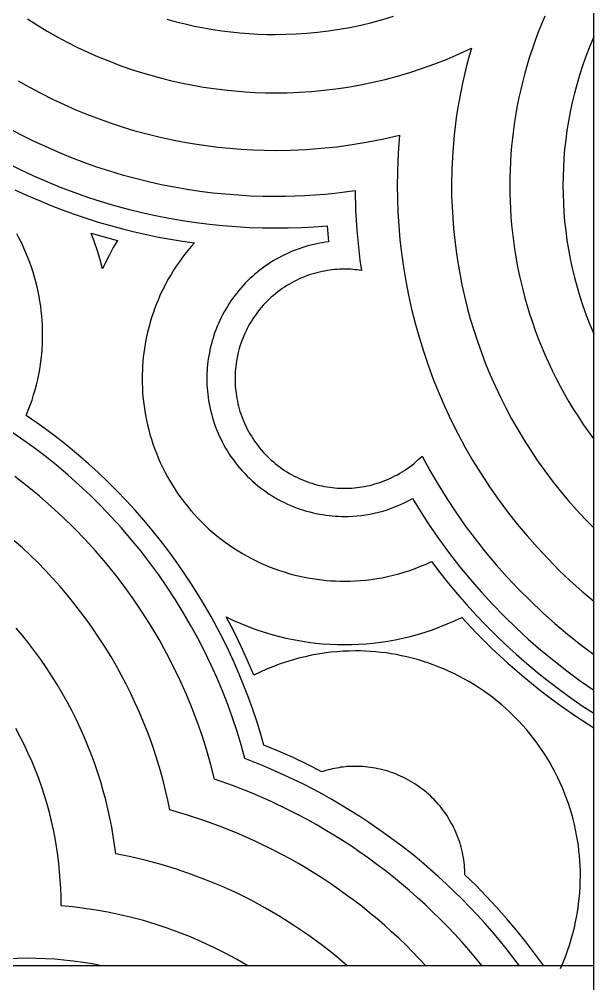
# Model space of a CAD drawing. Header units: millimetres. Extents: x -868 to 332, y 638 to 938.
# Drawn here: x -258.2 to -190, y 705.7 to 820.2 of the extents above; entities that cross this region are included whole.
import ezdxf

# ---------------------------------------------------------------- set-up
doc = ezdxf.new("R2010")
doc.units = ezdxf.units.MM
doc.header["$MEASUREMENT"] = 0
doc.layers.add('Default', color=18, linetype='Continuous', true_color=0x000000)
doc.layers.add('DOT', color=20, linetype='Continuous', true_color=0xff4b00)

msp = doc.modelspace()

# ---------------------------------------------------------------- linework, layer by layer
at = {"layer": 'Default'}
for points in [[(-190.01, 655.86), (-190.01, 915.86)], [(-190.01, 707.86), (-850.01, 707.86)]]:
    msp.add_lwpolyline(points, dxfattribs=at)
at = {"layer": 'DOT'}
for points in [[(-240.69, 820.18), (-239.6, 819.88), (-238.51, 819.61), (-237.41, 819.37), (-236.32, 819.15), (-235.24, 818.97), (-234.16, 818.81), (-233.08, 818.67), (-232.01, 818.56), (-230.94, 818.48), (-229.89, 818.42), (-228.84, 818.38), (-227.8, 818.37), (-226.56, 818.39), (-225.32, 818.44), (-224.06, 818.52), (-222.8, 818.64), (-221.52, 818.79), (-220.24, 818.98), (-218.95, 819.21), (-217.66, 819.48), (-216.37, 819.79), (-215.07, 820.13), (-213.78, 820.52)], [(-195.82, 820.54), (-196.22, 819.58), (-196.6, 818.63), (-196.96, 817.66), (-197.3, 816.7), (-197.62, 815.73), (-197.91, 814.76), (-198.19, 813.79), (-198.45, 812.82), (-198.68, 811.85), (-198.89, 810.89), (-199.09, 809.92), (-199.26, 808.96), (-199.42, 808), (-199.55, 807.04), (-199.67, 806.08), (-199.77, 805.13), (-199.84, 804.19), (-199.91, 803.25), (-199.95, 802.31), (-199.97, 801.38), (-199.98, 800.46), (-199.97, 799.54), (-199.95, 798.61), (-199.91, 797.68), (-199.84, 796.74), (-199.77, 795.79), (-199.67, 794.84), (-199.55, 793.89), (-199.42, 792.93), (-199.26, 791.97), (-199.09, 791.01), (-198.89, 790.04), (-198.68, 789.07), (-198.45, 788.1), (-198.19, 787.13), (-197.91, 786.16), (-197.62, 785.2), (-197.3, 784.23), (-196.96, 783.26), (-196.6, 782.3), (-196.22, 781.34), (-195.82, 780.39), (-195.39, 779.44), (-194.95, 778.49), (-194.48, 777.55), (-194, 776.62), (-193.49, 775.7), (-192.96, 774.78), (-192.41, 773.88), (-191.84, 772.98), (-191.25, 772.09), (-190.64, 771.21), (-190.01, 770.35)], [(-257.23, 820.21), (-256.07, 819.47), (-254.9, 818.77), (-253.71, 818.09), (-252.51, 817.45), (-251.29, 816.84), (-250.07, 816.27), (-248.84, 815.73), (-247.6, 815.22), (-246.35, 814.74), (-245.11, 814.3), (-243.85, 813.89), (-242.6, 813.52), (-241.34, 813.17), (-240.09, 812.86), (-238.84, 812.59), (-237.59, 812.34), (-236.34, 812.12), (-235.1, 811.94), (-233.86, 811.78), (-232.63, 811.66), (-231.41, 811.56), (-230.19, 811.49), (-228.99, 811.45), (-227.8, 811.44), (-226.39, 811.46), (-224.97, 811.51), (-223.54, 811.61), (-222.1, 811.74), (-220.65, 811.92), (-219.19, 812.13), (-217.72, 812.39), (-216.25, 812.69), (-214.78, 813.04), (-213.3, 813.43), (-211.83, 813.86), (-210.36, 814.35), (-208.89, 814.87), (-207.43, 815.44), (-205.98, 816.06), (-204.54, 816.73)], [(-190.01, 818.07), (-190.48, 816.97), (-190.9, 815.86), (-191.3, 814.75), (-191.66, 813.64), (-192, 812.53), (-192.3, 811.41), (-192.57, 810.29), (-192.81, 809.18), (-193.02, 808.07), (-193.19, 806.96), (-193.34, 805.86), (-193.47, 804.77), (-193.56, 803.68), (-193.62, 802.6), (-193.66, 801.53), (-193.68, 800.46), (-193.66, 799.4), (-193.62, 798.33), (-193.56, 797.25), (-193.47, 796.16), (-193.34, 795.06), (-193.19, 793.96), (-193.02, 792.86), (-192.81, 791.75), (-192.57, 790.63), (-192.3, 789.52), (-192, 788.4), (-191.66, 787.29), (-191.3, 786.17), (-190.9, 785.06), (-190.48, 783.96), (-190.01, 782.86)], [(-204.54, 816.73), (-204.83, 815.69), (-205.11, 814.66), (-205.36, 813.63), (-205.59, 812.59), (-205.81, 811.56), (-206, 810.53), (-206.17, 809.51), (-206.33, 808.48), (-206.46, 807.46), (-206.58, 806.45), (-206.68, 805.44), (-206.75, 804.43), (-206.86, 802.43), (-206.89, 800.46), (-206.88, 799.19), (-206.83, 797.9), (-206.76, 796.6), (-206.66, 795.3), (-206.52, 793.98), (-206.36, 792.66), (-206.16, 791.33), (-205.93, 790), (-205.66, 788.66), (-205.37, 787.32), (-205.03, 785.98), (-204.67, 784.64), (-204.26, 783.3), (-203.83, 781.96), (-203.35, 780.63), (-202.85, 779.3), (-202.3, 777.97), (-201.72, 776.66), (-201.1, 775.35), (-200.45, 774.05), (-199.77, 772.77), (-199.04, 771.5), (-198.29, 770.24), (-197.5, 769), (-196.67, 767.78), (-195.82, 766.58), (-194.93, 765.39), (-194, 764.23), (-193.05, 763.09), (-192.07, 761.97), (-191.06, 760.88), (-190.01, 759.82)], [(-258.34, 812.87), (-256.99, 812.11), (-255.64, 811.39), (-254.27, 810.7), (-252.89, 810.05), (-251.51, 809.44), (-250.11, 808.87), (-248.71, 808.34), (-247.3, 807.84), (-245.89, 807.38), (-244.48, 806.95), (-243.06, 806.57), (-241.65, 806.22), (-240.24, 805.9), (-238.83, 805.63), (-237.42, 805.38), (-236.02, 805.18), (-234.63, 805), (-233.24, 804.86), (-231.87, 804.75), (-230.5, 804.67), (-229.14, 804.63), (-227.8, 804.61), (-226.01, 804.64), (-224.2, 804.72), (-222.37, 804.86), (-220.53, 805.05), (-218.68, 805.3), (-216.81, 805.62), (-214.94, 805.99), (-213.06, 806.43)], [(-259.62, 807.34), (-258.14, 806.55), (-256.65, 805.8), (-255.15, 805.1), (-253.64, 804.43), (-252.12, 803.81), (-250.59, 803.22), (-249.05, 802.68), (-247.52, 802.18), (-245.98, 801.72), (-244.43, 801.3), (-242.89, 800.92), (-241.35, 800.57), (-239.82, 800.27), (-238.29, 800.01), (-236.76, 799.78), (-235.24, 799.59), (-233.73, 799.44), (-232.23, 799.32), (-230.74, 799.23), (-229.26, 799.18), (-227.8, 799.17), (-226.64, 799.18), (-225.47, 799.21), (-224.3, 799.26), (-223.12, 799.33), (-221.94, 799.43), (-220.74, 799.55), (-219.55, 799.68), (-218.35, 799.85)], [(-213.06, 806.43), (-213.19, 804.92), (-213.27, 803.42), (-213.33, 801.94), (-213.34, 800.46), (-213.32, 798.88), (-213.26, 797.28), (-213.16, 795.66), (-213.02, 794.04), (-212.83, 792.4), (-212.6, 790.76), (-212.32, 789.1), (-212, 787.44), (-211.63, 785.78), (-211.21, 784.12), (-210.75, 782.45), (-210.23, 780.79), (-209.67, 779.13), (-209.06, 777.47), (-208.4, 775.83), (-207.69, 774.19), (-206.92, 772.57), (-206.11, 770.96), (-205.26, 769.37), (-204.35, 767.79), (-203.39, 766.24), (-202.39, 764.71), (-201.34, 763.21), (-200.25, 761.73), (-199.11, 760.28), (-197.93, 758.87), (-196.7, 757.48), (-195.44, 756.14), (-194.14, 754.82), (-192.8, 753.55), (-191.42, 752.32), (-190.01, 751.13)], [(-259.68, 803.12), (-258.12, 802.34), (-256.54, 801.6), (-254.95, 800.91), (-253.35, 800.26), (-251.74, 799.65), (-250.13, 799.08), (-248.51, 798.56), (-246.9, 798.08), (-245.28, 797.64), (-243.66, 797.24), (-242.04, 796.88), (-240.43, 796.57), (-238.82, 796.29), (-237.22, 796.05), (-235.62, 795.85), (-234.03, 795.69), (-232.46, 795.57), (-230.89, 795.48), (-229.34, 795.43), (-227.8, 795.41), (-226.28, 795.43), (-224.75, 795.48), (-223.21, 795.56), (-221.66, 795.68)], [(-258.74, 799.95), (-257.34, 799.3), (-255.94, 798.69), (-254.53, 798.11), (-253.11, 797.56), (-251.69, 797.05), (-250.26, 796.56), (-248.83, 796.11), (-247.4, 795.69), (-245.97, 795.31), (-244.54, 794.95), (-243.11, 794.63), (-241.69, 794.33), (-240.26, 794.07), (-238.84, 793.83), (-237.43, 793.63)], [(-218.35, 799.85), (-218.29, 797.52), (-218.14, 795.16), (-217.92, 792.77), (-217.77, 791.57), (-217.6, 790.37)], [(-221.66, 795.68), (-221.51, 793.75)], [(-257.38, 773.17), (-257.14, 773.77), (-256.91, 774.37), (-256.7, 774.98), (-256.51, 775.59), (-256.33, 776.2), (-256.17, 776.81), (-256.03, 777.41), (-255.9, 778.02), (-255.79, 778.63), (-255.7, 779.23), (-255.62, 779.83), (-255.55, 780.43), (-255.5, 781.02), (-255.47, 781.61), (-255.45, 782.2), (-255.44, 782.78), (-255.45, 783.33), (-255.47, 783.88), (-255.5, 784.44), (-255.54, 785), (-255.6, 785.57), (-255.67, 786.14), (-255.76, 786.71), (-255.86, 787.28), (-255.97, 787.86), (-256.1, 788.44), (-256.24, 789.01), (-256.4, 789.59), (-256.57, 790.17), (-256.76, 790.75), (-256.96, 791.32), (-257.18, 791.89), (-257.42, 792.46), (-257.66, 793.03), (-257.93, 793.59), (-258.21, 794.15), (-258.5, 794.71)], [(-249.69, 794.8), (-248.13, 794.34), (-246.57, 793.91)], [(-248.34, 790.54), (-248.62, 791.61), (-248.94, 792.68), (-249.3, 793.74), (-249.69, 794.8)], [(-246.57, 793.91), (-247.05, 793.08), (-247.51, 792.24), (-247.94, 791.4), (-248.34, 790.54)], [(-237.43, 793.63), (-237.81, 793.19), (-238.19, 792.74), (-238.55, 792.29), (-238.9, 791.83), (-239.24, 791.36), (-239.57, 790.88), (-239.89, 790.4), (-240.19, 789.9), (-240.48, 789.41), (-240.76, 788.91), (-241.02, 788.4), (-241.27, 787.89), (-241.51, 787.38), (-241.74, 786.86), (-241.95, 786.34), (-242.15, 785.82), (-242.33, 785.3), (-242.51, 784.77), (-242.66, 784.25), (-242.81, 783.72), (-242.95, 783.19), (-243.07, 782.67), (-243.18, 782.14), (-243.27, 781.62), (-243.36, 781.1), (-243.43, 780.58), (-243.49, 780.06), (-243.54, 779.55), (-243.58, 779.04), (-243.6, 778.53), (-243.62, 778.02), (-243.63, 777.52), (-243.62, 776.99), (-243.6, 776.45), (-243.57, 775.91), (-243.53, 775.36), (-243.47, 774.81), (-243.4, 774.26), (-243.32, 773.71), (-243.22, 773.15), (-243.11, 772.59), (-242.99, 772.03), (-242.85, 771.47), (-242.7, 770.91), (-242.53, 770.35), (-242.35, 769.79), (-242.15, 769.23), (-241.94, 768.68), (-241.71, 768.12), (-241.47, 767.57), (-241.21, 767.03), (-240.94, 766.49), (-240.66, 765.95), (-240.35, 765.42), (-240.04, 764.89), (-239.71, 764.37), (-239.37, 763.86), (-239.01, 763.36), (-238.64, 762.86), (-238.25, 762.38), (-237.85, 761.9), (-237.44, 761.43), (-237.02, 760.98), (-236.59, 760.53), (-236.14, 760.1), (-235.69, 759.68), (-235.22, 759.27), (-234.74, 758.87), (-234.26, 758.48), (-233.76, 758.11), (-233.26, 757.76), (-232.75, 757.41), (-232.23, 757.08), (-231.7, 756.77), (-231.17, 756.47), (-230.63, 756.18), (-230.09, 755.91), (-229.55, 755.65), (-229, 755.41), (-228.44, 755.18), (-227.89, 754.97), (-227.33, 754.77), (-226.77, 754.59), (-226.21, 754.42), (-225.65, 754.27), (-225.09, 754.13), (-224.53, 754.01), (-223.97, 753.9), (-223.41, 753.8), (-222.86, 753.72), (-222.31, 753.65), (-221.76, 753.59), (-221.21, 753.55), (-220.67, 753.52), (-220.13, 753.5), (-219.6, 753.5), (-218.98, 753.5), (-218.35, 753.53), (-217.71, 753.57), (-217.07, 753.63), (-216.43, 753.71), (-215.78, 753.8), (-215.13, 753.91), (-214.48, 754.05), (-213.83, 754.2), (-213.17, 754.37), (-212.52, 754.56), (-211.86, 754.77), (-211.21, 755.01), (-210.57, 755.26), (-209.92, 755.53), (-209.28, 755.82)], [(-221.51, 793.75), (-221.85, 793.71), (-222.2, 793.66), (-222.55, 793.6), (-222.9, 793.53), (-223.25, 793.45), (-223.6, 793.37), (-223.95, 793.28), (-224.3, 793.17), (-224.65, 793.06), (-225, 792.95), (-225.35, 792.82), (-225.69, 792.69), (-226.04, 792.54), (-226.38, 792.39), (-226.72, 792.23), (-227.06, 792.06), (-227.4, 791.88), (-227.73, 791.7), (-228.06, 791.5), (-228.39, 791.3), (-228.71, 791.09), (-229.03, 790.87), (-229.34, 790.64), (-229.65, 790.41), (-229.95, 790.17), (-230.25, 789.92), (-230.54, 789.66), (-230.83, 789.4), (-231.1, 789.13), (-231.38, 788.85), (-231.64, 788.57), (-231.9, 788.28), (-232.15, 787.98), (-232.4, 787.68), (-232.64, 787.38), (-232.87, 787.06), (-233.09, 786.75), (-233.3, 786.43), (-233.51, 786.1), (-233.7, 785.78), (-233.89, 785.44), (-234.07, 785.11), (-234.25, 784.77), (-234.41, 784.43), (-234.56, 784.09), (-234.71, 783.74), (-234.85, 783.4), (-234.98, 783.05), (-235.1, 782.7), (-235.21, 782.35), (-235.32, 782), (-235.41, 781.65), (-235.5, 781.3), (-235.58, 780.95), (-235.65, 780.6), (-235.71, 780.25), (-235.77, 779.9), (-235.81, 779.56), (-235.85, 779.21), (-235.89, 778.87), (-235.91, 778.53), (-235.93, 778.19), (-235.94, 777.86), (-235.94, 777.52), (-235.94, 777.16), (-235.93, 776.79), (-235.9, 776.42), (-235.88, 776.05), (-235.84, 775.68), (-235.79, 775.3), (-235.73, 774.93), (-235.67, 774.55), (-235.59, 774.17), (-235.51, 773.79), (-235.41, 773.41), (-235.31, 773.03), (-235.2, 772.64), (-235.07, 772.26), (-234.94, 771.88), (-234.79, 771.51), (-234.64, 771.13), (-234.48, 770.76), (-234.3, 770.38), (-234.12, 770.02), (-233.92, 769.65), (-233.72, 769.29), (-233.5, 768.93), (-233.28, 768.58), (-233.04, 768.23), (-232.8, 767.89), (-232.55, 767.55), (-232.29, 767.22), (-232.02, 766.9), (-231.74, 766.58), (-231.45, 766.27), (-231.16, 765.97), (-230.85, 765.67), (-230.54, 765.38), (-230.22, 765.1), (-229.9, 764.83), (-229.57, 764.57), (-229.23, 764.32), (-228.89, 764.08), (-228.54, 763.84), (-228.19, 763.62), (-227.83, 763.4), (-227.47, 763.2), (-227.11, 763.01), (-226.74, 762.82), (-226.37, 762.65), (-225.99, 762.48), (-225.61, 762.33), (-225.24, 762.18), (-224.86, 762.05), (-224.48, 761.92), (-224.1, 761.81), (-223.71, 761.71), (-223.33, 761.61), (-222.95, 761.53), (-222.57, 761.45), (-222.19, 761.39), (-221.82, 761.33), (-221.44, 761.28), (-221.07, 761.25), (-220.7, 761.22), (-220.33, 761.2), (-219.96, 761.18), (-219.6, 761.18), (-219.11, 761.19), (-218.62, 761.21), (-218.12, 761.25), (-217.62, 761.3), (-217.11, 761.37), (-216.6, 761.46), (-216.09, 761.56), (-215.58, 761.68), (-215.06, 761.82), (-214.55, 761.98), (-214.04, 762.15), (-213.53, 762.35), (-213.03, 762.56), (-212.53, 762.79), (-212.03, 763.04), (-211.54, 763.3)], [(-217.6, 790.37), (-217.86, 790.4), (-218.11, 790.44), (-218.36, 790.46), (-218.61, 790.48), (-218.86, 790.5), (-219.11, 790.51), (-219.36, 790.52), (-219.6, 790.52), (-219.89, 790.52), (-220.18, 790.51), (-220.47, 790.49), (-220.77, 790.47), (-221.06, 790.44), (-221.36, 790.4), (-221.66, 790.36), (-221.96, 790.3), (-222.27, 790.25), (-222.57, 790.18), (-222.87, 790.1), (-223.18, 790.02), (-223.48, 789.93), (-223.78, 789.83), (-224.08, 789.72), (-224.38, 789.61), (-224.68, 789.49), (-224.98, 789.36), (-225.28, 789.22), (-225.57, 789.07), (-225.86, 788.91), (-226.15, 788.75), (-226.43, 788.58), (-226.71, 788.4), (-226.99, 788.22), (-227.26, 788.02), (-227.53, 787.82), (-227.79, 787.61), (-228.05, 787.4), (-228.3, 787.18), (-228.55, 786.95), (-228.79, 786.71), (-229.03, 786.47), (-229.25, 786.23), (-229.48, 785.97), (-229.69, 785.72), (-229.9, 785.45), (-230.1, 785.18), (-230.29, 784.91), (-230.48, 784.64), (-230.66, 784.36), (-230.83, 784.07), (-230.99, 783.78), (-231.15, 783.49), (-231.29, 783.2), (-231.43, 782.9), (-231.56, 782.61), (-231.69, 782.31), (-231.8, 782.01), (-231.91, 781.7), (-232.01, 781.4), (-232.1, 781.1), (-232.18, 780.8), (-232.26, 780.49), (-232.32, 780.19), (-232.38, 779.89), (-232.43, 779.59), (-232.48, 779.29), (-232.52, 778.99), (-232.55, 778.69), (-232.57, 778.39), (-232.59, 778.1), (-232.6, 777.81), (-232.6, 777.52), (-232.6, 777.23), (-232.59, 776.94), (-232.57, 776.65), (-232.55, 776.35), (-232.52, 776.06), (-232.48, 775.76), (-232.43, 775.46), (-232.38, 775.16), (-232.32, 774.85), (-232.26, 774.55), (-232.18, 774.25), (-232.1, 773.94), (-232.01, 773.64), (-231.91, 773.34), (-231.8, 773.04), (-231.69, 772.74), (-231.56, 772.44), (-231.43, 772.14), (-231.29, 771.84), (-231.15, 771.55), (-230.99, 771.26), (-230.83, 770.97), (-230.66, 770.69), (-230.48, 770.41), (-230.29, 770.13), (-230.1, 769.86), (-229.9, 769.59), (-229.69, 769.33), (-229.48, 769.07), (-229.25, 768.82), (-229.03, 768.57), (-228.79, 768.33), (-228.55, 768.09), (-228.3, 767.87), (-228.05, 767.64), (-227.79, 767.43), (-227.53, 767.22), (-227.26, 767.02), (-226.99, 766.83), (-226.71, 766.64), (-226.43, 766.46), (-226.15, 766.29), (-225.86, 766.13), (-225.57, 765.97), (-225.28, 765.83), (-224.98, 765.69), (-224.68, 765.56), (-224.38, 765.43), (-224.08, 765.32), (-223.78, 765.21), (-223.48, 765.11), (-223.18, 765.02), (-222.87, 764.94), (-222.57, 764.87), (-222.27, 764.8), (-221.96, 764.74), (-221.66, 764.69), (-221.36, 764.64), (-221.06, 764.6), (-220.77, 764.57), (-220.47, 764.55), (-220.18, 764.53), (-219.89, 764.53), (-219.6, 764.52), (-219.31, 764.53), (-219.02, 764.53), (-218.73, 764.55), (-218.43, 764.57), (-218.13, 764.61), (-217.83, 764.64), (-217.53, 764.69), (-217.23, 764.74), (-216.93, 764.8), (-216.62, 764.87), (-216.32, 764.94), (-216.02, 765.03), (-215.71, 765.12), (-215.41, 765.22), (-215.11, 765.32), (-214.81, 765.44), (-214.51, 765.56), (-214.21, 765.69), (-213.91, 765.83), (-213.62, 765.98), (-213.33, 766.13), (-213.04, 766.3), (-212.76, 766.47), (-212.47, 766.65), (-212.2, 766.83), (-211.93, 767.03), (-211.66, 767.23), (-211.39, 767.44), (-211.14, 767.65), (-210.88, 767.88), (-210.64, 768.11), (-210.39, 768.34)], [(-229.16, 734.05), (-229.57, 735.46), (-230.01, 736.87), (-230.49, 738.28), (-231, 739.68), (-231.54, 741.08), (-232.11, 742.47), (-232.71, 743.85), (-233.35, 745.23), (-234.02, 746.6), (-234.72, 747.96), (-235.45, 749.3), (-236.22, 750.64), (-237.02, 751.96), (-237.84, 753.26), (-238.7, 754.55), (-239.59, 755.83), (-240.51, 757.08), (-241.46, 758.32), (-242.43, 759.54), (-243.44, 760.74), (-244.47, 761.91), (-245.52, 763.06), (-246.61, 764.19), (-247.72, 765.3), (-248.85, 766.38), (-250.01, 767.43), (-251.18, 768.46), (-252.39, 769.46), (-253.61, 770.43), (-254.85, 771.37), (-256.11, 772.28), (-257.38, 773.17)], [(-231.42, 732.45), (-231.87, 734.06), (-232.36, 735.67), (-232.89, 737.28), (-233.47, 738.88), (-234.1, 740.47), (-234.76, 742.06), (-235.48, 743.63), (-236.23, 745.2), (-237.03, 746.75), (-237.87, 748.29), (-238.75, 749.8), (-239.68, 751.3), (-240.65, 752.78), (-241.66, 754.24), (-242.71, 755.68), (-243.79, 757.08), (-244.92, 758.46), (-246.09, 759.82), (-247.29, 761.14), (-248.52, 762.43), (-249.79, 763.69), (-251.1, 764.91), (-252.43, 766.1), (-253.79, 767.25), (-255.18, 768.36), (-256.6, 769.43), (-258.05, 770.47), (-259.51, 771.46)], [(-210.39, 768.34), (-209.47, 766.64), (-208.49, 764.97), (-207.46, 763.31), (-206.39, 761.68), (-205.26, 760.08), (-204.08, 758.51), (-202.86, 756.96), (-201.6, 755.45), (-200.28, 753.98), (-198.93, 752.54), (-197.54, 751.15), (-196.1, 749.79), (-194.63, 748.48), (-193.13, 747.21), (-191.59, 745.98), (-190.01, 744.8)], [(-235.03, 730.02), (-235.47, 731.7), (-235.95, 733.39), (-236.48, 735.06), (-237.06, 736.74), (-237.69, 738.41), (-238.37, 740.06), (-239.11, 741.71), (-239.89, 743.35), (-240.73, 744.97), (-241.61, 746.57), (-242.55, 748.15), (-243.53, 749.71), (-244.56, 751.24), (-245.64, 752.75), (-246.77, 754.22), (-247.94, 755.67), (-249.15, 757.08), (-250.4, 758.46), (-251.7, 759.8), (-253.04, 761.11), (-254.41, 762.37), (-255.82, 763.59), (-257.26, 764.77), (-258.73, 765.9)], [(-211.54, 763.3), (-210.51, 761.64), (-209.44, 760), (-208.32, 758.39), (-207.15, 756.8), (-205.94, 755.25), (-204.68, 753.72), (-203.38, 752.23), (-202.04, 750.77), (-200.66, 749.35), (-199.24, 747.97), (-197.78, 746.63), (-196.29, 745.33), (-194.77, 744.07), (-193.21, 742.85), (-191.63, 741.69), (-190.01, 740.56)], [(-240.33, 726.35), (-240.57, 727.51), (-240.84, 728.67), (-241.13, 729.83), (-241.45, 730.99), (-241.8, 732.14), (-242.17, 733.3), (-242.57, 734.46), (-243, 735.61), (-243.45, 736.75), (-243.93, 737.9), (-244.44, 739.03), (-244.97, 740.16), (-245.53, 741.28), (-246.11, 742.4), (-246.72, 743.5), (-247.36, 744.59), (-248.03, 745.67), (-248.72, 746.74), (-249.43, 747.8), (-250.17, 748.84), (-250.93, 749.87), (-251.72, 750.88), (-252.53, 751.87), (-253.36, 752.85), (-254.22, 753.81), (-255.1, 754.75), (-255.99, 755.67), (-256.91, 756.57), (-257.85, 757.45), (-258.81, 758.3)], [(-209.28, 755.82), (-208.28, 754.51), (-207.24, 753.22), (-206.18, 751.94), (-205.08, 750.7), (-203.96, 749.47), (-202.81, 748.27), (-201.64, 747.1), (-200.44, 745.95), (-199.21, 744.83), (-197.96, 743.74), (-196.69, 742.67), (-195.39, 741.64), (-194.08, 740.64), (-192.74, 739.66), (-191.39, 738.72), (-190.01, 737.82)], [(-233.64, 749.27), (-232.78, 748.85), (-231.9, 748.47), (-231.02, 748.11), (-230.14, 747.78), (-229.25, 747.48), (-228.36, 747.21), (-227.47, 746.97), (-226.58, 746.75), (-225.69, 746.56), (-224.8, 746.4), (-223.92, 746.27), (-223.04, 746.16), (-222.17, 746.07), (-221.31, 746.01), (-220.45, 745.98), (-219.6, 745.97), (-218.76, 745.98), (-217.91, 746.01), (-217.05, 746.07), (-216.19, 746.15), (-215.32, 746.26), (-214.45, 746.39), (-213.57, 746.55), (-212.69, 746.73), (-211.81, 746.95), (-210.93, 747.18), (-210.04, 747.45), (-209.16, 747.74), (-208.29, 748.07), (-207.42, 748.42), (-206.55, 748.79), (-205.69, 749.2)], [(-230.36, 742.34), (-231.1, 744.09), (-231.9, 745.83), (-232.75, 747.56), (-233.64, 749.27)], [(-205.69, 749.2), (-203.93, 747.33), (-202.1, 745.52), (-200.21, 743.78), (-198.27, 742.1), (-196.28, 740.49), (-194.23, 738.95), (-192.14, 737.48), (-190.01, 736.09)], [(-246.75, 721.14), (-246.89, 722.2), (-247.05, 723.26), (-247.24, 724.33), (-247.45, 725.4), (-247.69, 726.48), (-247.95, 727.55), (-248.24, 728.62), (-248.55, 729.7), (-248.89, 730.77), (-249.25, 731.84), (-249.64, 732.91), (-250.06, 733.97), (-250.5, 735.03), (-250.97, 736.08), (-251.47, 737.13), (-251.99, 738.17), (-252.54, 739.2), (-253.11, 740.22), (-253.71, 741.23), (-254.33, 742.23), (-254.98, 743.21), (-255.65, 744.19), (-256.35, 745.14), (-257.07, 746.09), (-257.81, 747.01), (-258.58, 747.92)], [(-193.95, 707.56), (-193.66, 708.24), (-193.38, 708.93), (-193.13, 709.62), (-192.89, 710.31), (-192.68, 711.01), (-192.48, 711.7), (-192.31, 712.4), (-192.16, 713.09), (-192.02, 713.78), (-191.91, 714.47), (-191.81, 715.16), (-191.73, 715.84), (-191.67, 716.52), (-191.63, 717.19), (-191.61, 717.86), (-191.6, 718.52), (-191.6, 719.12), (-191.62, 719.71), (-191.66, 720.32), (-191.71, 720.92), (-191.77, 721.53), (-191.84, 722.15), (-191.94, 722.76), (-192.04, 723.38), (-192.17, 724), (-192.3, 724.62), (-192.46, 725.25), (-192.63, 725.87), (-192.81, 726.49), (-193.02, 727.11), (-193.24, 727.73), (-193.47, 728.35), (-193.72, 728.97), (-193.99, 729.58), (-194.28, 730.18), (-194.58, 730.79), (-194.9, 731.38), (-195.23, 731.97), (-195.58, 732.56), (-195.95, 733.13), (-196.33, 733.7), (-196.73, 734.26), (-197.14, 734.81), (-197.57, 735.35), (-198.01, 735.88), (-198.47, 736.4), (-198.94, 736.91), (-199.42, 737.4), (-199.91, 737.88), (-200.42, 738.35), (-200.94, 738.81), (-201.47, 739.25), (-202.01, 739.68), (-202.56, 740.09), (-203.12, 740.49), (-203.69, 740.87), (-204.26, 741.24), (-204.85, 741.59), (-205.44, 741.92), (-206.03, 742.24), (-206.64, 742.54), (-207.24, 742.83), (-207.85, 743.1), (-208.47, 743.35), (-209.09, 743.58), (-209.71, 743.8), (-210.33, 744.01), (-210.95, 744.19), (-211.57, 744.36), (-212.2, 744.52), (-212.82, 744.65), (-213.44, 744.78), (-214.06, 744.88), (-214.67, 744.98), (-215.29, 745.05), (-215.9, 745.11), (-216.5, 745.16), (-217.11, 745.2), (-217.7, 745.22), (-218.3, 745.22), (-219.03, 745.21), (-219.76, 745.18), (-220.51, 745.13), (-221.25, 745.06), (-222.01, 744.96), (-222.77, 744.85), (-223.53, 744.7), (-224.29, 744.54), (-225.06, 744.35), (-225.82, 744.14), (-226.59, 743.9), (-227.35, 743.64), (-228.11, 743.35), (-228.86, 743.04), (-229.61, 742.71), (-230.36, 742.34)], [(-253.25, 715.11), (-253.26, 716.08), (-253.29, 717.05), (-253.34, 718.03), (-253.42, 719.01), (-253.52, 720), (-253.65, 721), (-253.8, 722), (-253.97, 723.01), (-254.17, 724.01), (-254.39, 725.02), (-254.64, 726.04), (-254.92, 727.05), (-255.22, 728.06), (-255.55, 729.07), (-255.91, 730.07), (-256.29, 731.08), (-256.7, 732.08), (-257.14, 733.07), (-257.6, 734.05), (-258.09, 735.03), (-258.61, 736)], [(-222.31, 730.89), (-224, 731.75), (-225.71, 732.56), (-227.43, 733.33), (-229.16, 734.05)], [(-198.82, 707.86), (-199.61, 708.9), (-200.41, 709.92), (-201.24, 710.93), (-202.08, 711.93), (-202.95, 712.91), (-203.83, 713.88), (-204.73, 714.83), (-205.64, 715.76), (-206.58, 716.68), (-207.52, 717.58), (-208.49, 718.47), (-209.47, 719.33), (-210.46, 720.18), (-211.47, 721.01), (-212.49, 721.82), (-213.53, 722.61), (-214.57, 723.38), (-215.63, 724.13), (-216.71, 724.86), (-217.79, 725.57), (-218.88, 726.26), (-219.98, 726.93), (-221.1, 727.58), (-222.22, 728.21), (-223.34, 728.81), (-224.48, 729.4), (-226.77, 730.5), (-229.08, 731.52), (-231.42, 732.45)], [(-205.3, 718.67), (-205.3, 718.95), (-205.32, 719.24), (-205.34, 719.53), (-205.36, 719.83), (-205.4, 720.12), (-205.44, 720.42), (-205.48, 720.72), (-205.54, 721.02), (-205.6, 721.32), (-205.67, 721.62), (-205.75, 721.92), (-205.83, 722.22), (-205.93, 722.52), (-206.03, 722.82), (-206.14, 723.12), (-206.25, 723.42), (-206.38, 723.72), (-206.51, 724.01), (-206.65, 724.3), (-206.8, 724.59), (-206.96, 724.88), (-207.12, 725.16), (-207.29, 725.45), (-207.47, 725.72), (-207.66, 726), (-207.85, 726.26), (-208.06, 726.53), (-208.26, 726.79), (-208.48, 727.04), (-208.7, 727.29), (-208.93, 727.54), (-209.16, 727.77), (-209.4, 728.01), (-209.65, 728.23), (-209.9, 728.45), (-210.16, 728.66), (-210.42, 728.87), (-210.69, 729.06), (-210.96, 729.25), (-211.24, 729.44), (-211.51, 729.61), (-211.8, 729.78), (-212.08, 729.94), (-212.37, 730.09), (-212.66, 730.24), (-212.96, 730.37), (-213.25, 730.5), (-213.55, 730.62), (-213.85, 730.74), (-214.15, 730.84), (-214.45, 730.94), (-214.75, 731.03), (-215.05, 731.11), (-215.35, 731.18), (-215.65, 731.25), (-215.95, 731.31), (-216.25, 731.36), (-216.55, 731.4), (-216.84, 731.44), (-217.14, 731.47), (-217.43, 731.49), (-217.72, 731.51), (-218.01, 731.52), (-218.3, 731.52), (-218.54, 731.52), (-218.78, 731.51), (-219.03, 731.5), (-219.28, 731.49), (-219.52, 731.46), (-219.77, 731.44), (-220.03, 731.41), (-220.28, 731.37), (-220.53, 731.33), (-220.78, 731.28), (-221.04, 731.23), (-221.29, 731.17), (-221.55, 731.11), (-221.8, 731.04), (-222.06, 730.97), (-222.31, 730.89)], [(-203.26, 707.86), (-204.05, 708.82), (-204.85, 709.77), (-205.68, 710.7), (-206.52, 711.62), (-207.37, 712.52), (-208.25, 713.41), (-209.14, 714.28), (-210.04, 715.13), (-210.96, 715.97), (-211.89, 716.79), (-212.84, 717.6), (-213.8, 718.39), (-214.78, 719.15), (-215.76, 719.9), (-216.76, 720.63), (-217.77, 721.35), (-218.79, 722.04), (-219.83, 722.71), (-220.87, 723.37), (-221.92, 724), (-222.98, 724.62), (-224.04, 725.21), (-225.12, 725.78), (-226.2, 726.34), (-228.38, 727.38), (-230.58, 728.35), (-232.8, 729.23), (-235.03, 730.02)], [(-209.93, 707.86), (-210.72, 708.7), (-211.52, 709.53), (-212.34, 710.34), (-213.17, 711.13), (-214.01, 711.91), (-214.87, 712.68), (-215.74, 713.43), (-216.63, 714.16), (-217.52, 714.88), (-218.43, 715.58), (-219.35, 716.26), (-220.28, 716.93), (-221.22, 717.57), (-222.16, 718.2), (-223.12, 718.81), (-224.09, 719.41), (-225.06, 719.98), (-226.05, 720.54), (-227.04, 721.08), (-228.03, 721.6), (-230.05, 722.58), (-232.08, 723.49), (-234.13, 724.32), (-236.19, 725.07), (-238.25, 725.75), (-240.33, 726.35)], [(-219.27, 707.86), (-220.79, 709.15), (-222.36, 710.38), (-223.96, 711.55), (-225.6, 712.66), (-227.27, 713.71), (-228.97, 714.71), (-230.69, 715.63), (-232.43, 716.5), (-234.19, 717.3), (-235.97, 718.04), (-237.76, 718.71), (-239.55, 719.32), (-241.35, 719.87), (-243.15, 720.36), (-244.95, 720.78), (-246.75, 721.14)], [(-195.95, 707.86), (-197, 709.3), (-198.09, 710.72), (-199.21, 712.11), (-200.36, 713.48), (-201.55, 714.82), (-202.77, 716.13), (-204.02, 717.41), (-205.3, 718.67)], [(-253.25, 714.97), (-253.25, 715.11)], [(-231.09, 707.86), (-232.41, 708.63), (-233.76, 709.36), (-235.12, 710.05), (-236.49, 710.68), (-237.88, 711.28), (-239.27, 711.83), (-240.67, 712.34), (-242.07, 712.8), (-243.48, 713.22), (-244.88, 713.59), (-246.29, 713.92), (-247.69, 714.21), (-249.09, 714.46), (-250.49, 714.67), (-251.87, 714.84), (-253.25, 714.97)], [(-248.43, 707.86), (-249.55, 708.08), (-250.68, 708.26), (-251.8, 708.41), (-252.91, 708.54), (-254.01, 708.63), (-255.11, 708.7), (-256.2, 708.74), (-257.28, 708.75), (-258.43, 708.74), (-259.6, 708.69)]]:
    msp.add_lwpolyline(points, dxfattribs=at)

doc.saveas('drawing.dxf')
